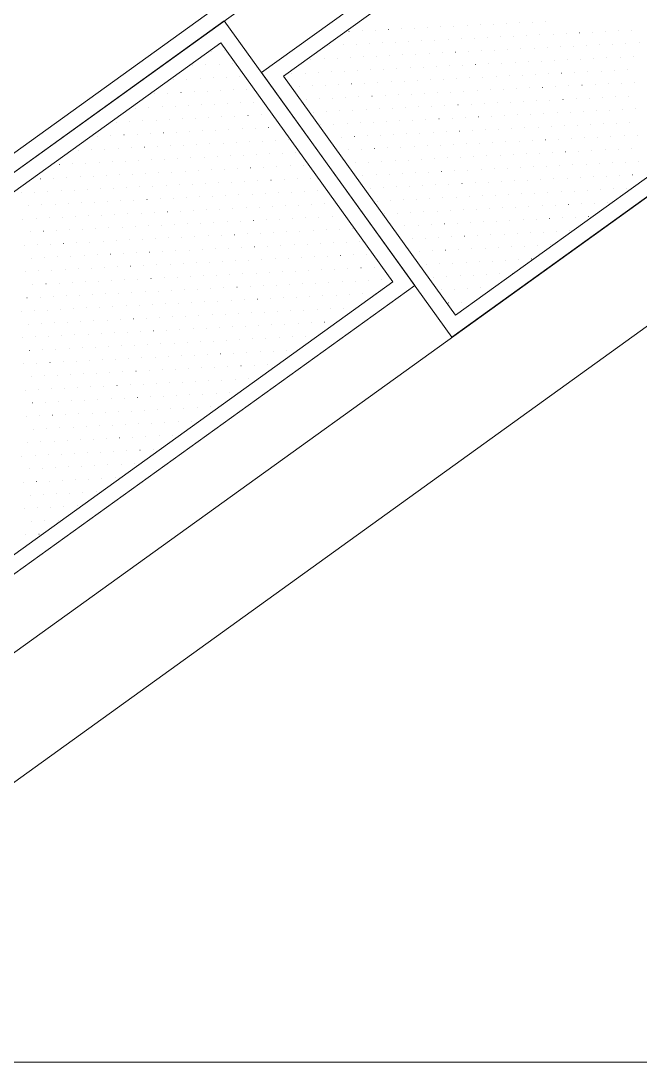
# Model space of a CAD drawing. Header units: centimetres. Extents: x -16179 to 12840, y -10704 to 3856.
# Drawn here: x 4769.4 to 4887.2, y -10021 to -9823 of the extents above; entities that cross this region are included whole.
import ezdxf

# ---------------------------------------------------------------- set-up
doc = ezdxf.new("R2010")
doc.units = ezdxf.units.CM
doc.header["$MEASUREMENT"] = 0
doc.layers.add('AA - pareti sezionate_Num_Penna__7_Num_Penna__7_Num_Penna__7_Num_Penna__7_Num_Penna__7_Num_Penna__7_Num_Penna__7_Num_Penna__7_Num_Penna__7_Num_Penna__7', color=7, linetype='Continuous', lineweight=18)
doc.layers.add('AA- arredo_Num_Penna__8_Num_Penna__8_Num_Penna__8_Num_Penna__8_Num_Penna__8_Num_Penna__8_Num_Penna__8_Num_Penna__8_Num_Penna__8_Num_Penna__8', color=8, linetype='Continuous', lineweight=18)

msp = doc.modelspace()

# ---------------------------------------------------------------- linework, layer by layer
at = {"layer": 'AA - pareti sezionate_Num_Penna__7_Num_Penna__7_Num_Penna__7_Num_Penna__7_Num_Penna__7_Num_Penna__7_Num_Penna__7_Num_Penna__7_Num_Penna__7_Num_Penna__7', "color": 7, "linetype": 'Continuous', "lineweight": 18}
msp.add_line((4698.25, -10021.02), (5014.02, -10021.02), dxfattribs=at)
at = {"layer": 'AA- arredo_Num_Penna__8_Num_Penna__8_Num_Penna__8_Num_Penna__8_Num_Penna__8_Num_Penna__8_Num_Penna__8_Num_Penna__8_Num_Penna__8_Num_Penna__8', "color": 8, "linetype": 'Continuous', "lineweight": 18}
for p, q in [((5014.02, -9766.08), (4664.02, -10018.08)), ((4882.02, -9766.08), (4664.02, -9922.98)), ((4887.16, -9766.08), (4668.21, -9923.66)), ((4907.88, -9766.08), (4815.17, -9832.81)), ((4913.02, -9766.08), (4819.35, -9833.49)), ((4851.38, -9883.13), (5014.02, -9766.08)), ((4852.07, -9878.95), (5008.88, -9766.08)), ((5014.02, -9790.73), (4698.25, -10018.08)), ((4808.09, -9822.99), (4668.21, -9923.66)), ((4844.31, -9873.31), (4808.09, -9822.99)), ((4831.8, -9824.98), (4831.81, -9824.98)), ((4834.3, -9824.85), (4834.3, -9824.85)), ((4836.8, -9824.72), (4836.8, -9824.72)), ((4839.29, -9824.6), (4839.3, -9824.6)), ((4841.79, -9824.47), (4841.8, -9824.47)), ((4844.29, -9824.34), (4844.29, -9824.34)), ((4846.78, -9824.21), (4846.79, -9824.21)), ((4849.28, -9824.09), (4849.29, -9824.09)), ((4851.78, -9823.96), (4851.78, -9823.96)), ((4854.27, -9823.83), (4854.28, -9823.83)), ((4856.77, -9823.7), (4856.78, -9823.7)), ((4859.27, -9823.58), (4859.27, -9823.58)), ((4861.76, -9823.45), (4861.77, -9823.45)), ((4864.26, -9823.32), (4864.27, -9823.32)), ((4866.76, -9823.2), (4866.76, -9823.2)), ((4869.25, -9823.07), (4869.26, -9823.07)), ((4880.62, -9824.99), (4880.62, -9824.99)), ((4883.11, -9824.87), (4883.12, -9824.87)), ((4885.61, -9824.74), (4885.62, -9824.74)), ((4843.17, -9826.9), (4843.17, -9826.9)), ((4845.66, -9826.77), (4845.67, -9826.77)), ((4848.16, -9826.65), (4848.16, -9826.65)), ((4850.66, -9826.52), (4850.66, -9826.52)), ((4853.15, -9826.39), (4853.16, -9826.39)), ((4855.65, -9826.26), (4855.65, -9826.26)), ((4858.15, -9826.14), (4858.15, -9826.14)), ((4860.64, -9826.01), (4860.65, -9826.01)), ((4863.14, -9825.88), (4863.14, -9825.88)), ((4865.64, -9825.76), (4865.64, -9825.76)), ((4868.13, -9825.63), (4868.14, -9825.63)), ((4870.63, -9825.5), (4870.64, -9825.5)), ((4873.13, -9825.37), (4873.13, -9825.37)), ((4875.62, -9825.25), (4875.63, -9825.25)), ((4878.12, -9825.12), (4878.13, -9825.12)), ((4807.41, -9827.17), (4672.39, -9924.35)), ((4805.71, -9828.81), (4805.72, -9828.81)), ((4840.12, -9872.62), (4807.41, -9827.17)), ((4808.21, -9828.68), (4808.22, -9828.68)), ((4828.19, -9827.66), (4828.19, -9827.66)), ((4830.68, -9827.54), (4830.69, -9827.54)), ((4833.18, -9827.41), (4833.18, -9827.41)), ((4835.68, -9827.28), (4835.68, -9827.28)), ((4838.17, -9827.16), (4838.18, -9827.16)), ((4840.67, -9827.03), (4840.67, -9827.03)), ((4852.03, -9828.95), (4852.04, -9828.95)), ((4854.53, -9828.83), (4854.53, -9828.83)), ((4857.03, -9828.7), (4857.03, -9828.7)), ((4859.52, -9828.57), (4859.53, -9828.57)), ((4862.02, -9828.44), (4862.02, -9828.44)), ((4864.52, -9828.32), (4864.52, -9828.32)), ((4867.01, -9828.19), (4867.02, -9828.19)), ((4869.51, -9828.06), (4869.51, -9828.06)), ((4872.01, -9827.93), (4872.01, -9827.93)), ((4874.5, -9827.81), (4874.51, -9827.81)), ((4877, -9827.68), (4877, -9827.68)), ((4879.5, -9827.55), (4879.5, -9827.55)), ((4881.99, -9827.43), (4882, -9827.43)), ((4884.49, -9827.3), (4884.49, -9827.3)), ((4886.99, -9827.17), (4886.99, -9827.17)), ((4824.57, -9830.35), (4824.57, -9830.35)), ((4827.06, -9830.22), (4827.07, -9830.22)), ((4829.56, -9830.1), (4829.57, -9830.1)), ((4832.06, -9829.97), (4832.06, -9829.97)), ((4834.55, -9829.84), (4834.56, -9829.84)), ((4837.05, -9829.72), (4837.06, -9829.72)), ((4839.55, -9829.59), (4839.55, -9829.59)), ((4842.04, -9829.46), (4842.05, -9829.46)), ((4844.54, -9829.33), (4844.55, -9829.33)), ((4847.04, -9829.21), (4847.04, -9829.21)), ((4849.53, -9829.08), (4849.54, -9829.08)), ((4863.39, -9830.88), (4863.4, -9830.88)), ((4865.89, -9830.75), (4865.9, -9830.75)), ((4868.39, -9830.62), (4868.39, -9830.62)), ((4870.88, -9830.5), (4870.89, -9830.5)), ((4873.38, -9830.37), (4873.39, -9830.37)), ((4875.88, -9830.24), (4875.88, -9830.24)), ((4878.37, -9830.11), (4878.38, -9830.11)), ((4880.87, -9829.99), (4880.88, -9829.99)), ((4883.37, -9829.86), (4883.37, -9829.86)), ((4885.87, -9829.73), (4885.87, -9829.73)), ((4802.1, -9831.5), (4802.1, -9831.5)), ((4804.59, -9831.37), (4804.6, -9831.37)), ((4807.09, -9831.24), (4807.09, -9831.24)), ((4809.59, -9831.12), (4809.59, -9831.12)), ((4815.17, -9832.81), (4851.38, -9883.13)), ((4823.45, -9832.91), (4823.45, -9832.91)), ((4825.94, -9832.79), (4825.95, -9832.79)), ((4828.44, -9832.66), (4828.44, -9832.66)), ((4830.94, -9832.53), (4830.94, -9832.53)), ((4833.43, -9832.4), (4833.44, -9832.4)), ((4835.93, -9832.28), (4835.93, -9832.28)), ((4838.43, -9832.15), (4838.43, -9832.15)), ((4840.92, -9832.02), (4840.93, -9832.02)), ((4843.42, -9831.89), (4843.43, -9831.89)), ((4845.92, -9831.77), (4845.92, -9831.77)), ((4848.41, -9831.64), (4848.42, -9831.64)), ((4850.91, -9831.51), (4850.92, -9831.51)), ((4853.41, -9831.39), (4853.41, -9831.39)), ((4855.9, -9831.26), (4855.91, -9831.26)), ((4858.4, -9831.13), (4858.41, -9831.13)), ((4860.9, -9831), (4860.9, -9831)), ((4874.76, -9832.8), (4874.76, -9832.8)), ((4877.25, -9832.67), (4877.26, -9832.67)), ((4879.75, -9832.55), (4879.76, -9832.55)), ((4882.25, -9832.42), (4882.25, -9832.42)), ((4884.74, -9832.29), (4884.75, -9832.29)), ((4798.48, -9834.18), (4798.48, -9834.18)), ((4800.98, -9834.06), (4800.98, -9834.06)), ((4803.47, -9833.93), (4803.48, -9833.93)), ((4805.97, -9833.8), (4805.97, -9833.8)), ((4808.47, -9833.68), (4808.47, -9833.68)), ((4810.96, -9833.55), (4810.97, -9833.55)), ((4819.35, -9833.49), (4852.07, -9878.95)), ((4820.95, -9833.04), (4820.95, -9833.04)), ((4834.81, -9834.84), (4834.81, -9834.84)), ((4837.31, -9834.71), (4837.31, -9834.71)), ((4839.8, -9834.58), (4839.81, -9834.58)), ((4842.3, -9834.45), (4842.3, -9834.45)), ((4844.8, -9834.33), (4844.8, -9834.33)), ((4847.29, -9834.2), (4847.3, -9834.2)), ((4849.79, -9834.07), (4849.79, -9834.07)), ((4852.29, -9833.95), (4852.29, -9833.95)), ((4854.78, -9833.82), (4854.79, -9833.82)), ((4857.28, -9833.69), (4857.28, -9833.69)), ((4859.78, -9833.56), (4859.78, -9833.56)), ((4862.27, -9833.44), (4862.28, -9833.44)), ((4864.77, -9833.31), (4864.77, -9833.31)), ((4867.27, -9833.18), (4867.27, -9833.18)), ((4869.76, -9833.06), (4869.77, -9833.06)), ((4872.26, -9832.93), (4872.27, -9832.93)), ((4883.62, -9834.85), (4883.63, -9834.85)), ((4886.12, -9834.73), (4886.12, -9834.73)), ((4794.86, -9836.87), (4794.87, -9836.87)), ((4797.36, -9836.74), (4797.36, -9836.74)), ((4799.85, -9836.62), (4799.86, -9836.62)), ((4802.35, -9836.49), (4802.36, -9836.49)), ((4804.85, -9836.36), (4804.85, -9836.36)), ((4807.34, -9836.24), (4807.35, -9836.24)), ((4809.84, -9836.11), (4809.85, -9836.11)), ((4812.34, -9835.98), (4812.34, -9835.98)), ((4822.32, -9835.47), (4822.33, -9835.47)), ((4824.82, -9835.35), (4824.83, -9835.35)), ((4827.32, -9835.22), (4827.32, -9835.22)), ((4829.82, -9835.09), (4829.82, -9835.09)), ((4832.31, -9834.96), (4832.32, -9834.96)), ((4846.17, -9836.76), (4846.18, -9836.76)), ((4848.67, -9836.63), (4848.67, -9836.63)), ((4851.16, -9836.51), (4851.17, -9836.51)), ((4853.66, -9836.38), (4853.67, -9836.38)), ((4856.16, -9836.25), (4856.16, -9836.25)), ((4858.66, -9836.12), (4858.66, -9836.12)), ((4861.15, -9836), (4861.16, -9836)), ((4863.65, -9835.87), (4863.65, -9835.87)), ((4866.15, -9835.74), (4866.15, -9835.74)), ((4868.64, -9835.62), (4868.65, -9835.62)), ((4871.14, -9835.49), (4871.14, -9835.49)), ((4873.64, -9835.36), (4873.64, -9835.36)), ((4876.13, -9835.23), (4876.14, -9835.23)), ((4878.63, -9835.11), (4878.63, -9835.11)), ((4881.13, -9834.98), (4881.13, -9834.98)), ((4806.22, -9838.8), (4806.23, -9838.8)), ((4808.72, -9838.67), (4808.72, -9838.67)), ((4811.22, -9838.54), (4811.22, -9838.54)), ((4813.71, -9838.41), (4813.72, -9838.41)), ((4823.7, -9837.91), (4823.71, -9837.91)), ((4826.2, -9837.78), (4826.2, -9837.78)), ((4828.69, -9837.65), (4828.7, -9837.65)), ((4831.19, -9837.52), (4831.2, -9837.52)), ((4833.69, -9837.4), (4833.69, -9837.4)), ((4836.18, -9837.27), (4836.19, -9837.27)), ((4838.68, -9837.14), (4838.69, -9837.14)), ((4841.18, -9837.02), (4841.18, -9837.02)), ((4843.67, -9836.89), (4843.68, -9836.89)), ((4855.04, -9838.81), (4855.04, -9838.81)), ((4857.53, -9838.69), (4857.54, -9838.69)), ((4860.03, -9838.56), (4860.04, -9838.56)), ((4862.53, -9838.43), (4862.53, -9838.43)), ((4865.02, -9838.3), (4865.03, -9838.3)), ((4867.52, -9838.18), (4867.53, -9838.18)), ((4870.02, -9838.05), (4870.02, -9838.05)), ((4872.51, -9837.92), (4872.52, -9837.92)), ((4875.01, -9837.79), (4875.02, -9837.79)), ((4877.51, -9837.67), (4877.51, -9837.67)), ((4880, -9837.54), (4880.01, -9837.54)), ((4882.5, -9837.41), (4882.51, -9837.41)), ((4885, -9837.29), (4885, -9837.29)), ((4791.24, -9839.56), (4791.25, -9839.56)), ((4793.74, -9839.43), (4793.74, -9839.43)), ((4796.24, -9839.31), (4796.24, -9839.31)), ((4798.73, -9839.18), (4798.74, -9839.18)), ((4801.23, -9839.05), (4801.23, -9839.05)), ((4803.73, -9838.92), (4803.73, -9838.92)), ((4825.08, -9840.34), (4825.08, -9840.34)), ((4827.57, -9840.21), (4827.58, -9840.21)), ((4830.07, -9840.08), (4830.07, -9840.08)), ((4832.57, -9839.96), (4832.57, -9839.96)), ((4835.06, -9839.83), (4835.07, -9839.83)), ((4837.56, -9839.7), (4837.56, -9839.7)), ((4840.06, -9839.58), (4840.06, -9839.58)), ((4842.55, -9839.45), (4842.56, -9839.45)), ((4845.05, -9839.32), (4845.06, -9839.32)), ((4847.55, -9839.19), (4847.55, -9839.19)), ((4850.04, -9839.07), (4850.05, -9839.07)), ((4852.54, -9838.94), (4852.55, -9838.94)), ((4866.4, -9840.74), (4866.4, -9840.74)), ((4868.9, -9840.61), (4868.9, -9840.61)), ((4871.39, -9840.48), (4871.4, -9840.48)), ((4873.89, -9840.35), (4873.9, -9840.35)), ((4876.39, -9840.23), (4876.39, -9840.23)), ((4878.88, -9840.1), (4878.89, -9840.1)), ((4881.38, -9839.97), (4881.39, -9839.97)), ((4883.88, -9839.85), (4883.88, -9839.85)), ((4886.37, -9839.72), (4886.38, -9839.72)), ((4787.62, -9842.25), (4787.63, -9842.25)), ((4790.12, -9842.12), (4790.13, -9842.12)), ((4792.62, -9841.99), (4792.62, -9841.99)), ((4795.11, -9841.87), (4795.12, -9841.87)), ((4797.61, -9841.74), (4797.62, -9841.74)), ((4800.11, -9841.61), (4800.11, -9841.61)), ((4802.61, -9841.48), (4802.61, -9841.48)), ((4805.1, -9841.36), (4805.11, -9841.36)), ((4807.6, -9841.23), (4807.6, -9841.23)), ((4810.1, -9841.1), (4810.1, -9841.1)), ((4812.59, -9840.98), (4812.6, -9840.98)), ((4815.09, -9840.85), (4815.09, -9840.85)), ((4826.45, -9842.77), (4826.46, -9842.77)), ((4828.95, -9842.64), (4828.95, -9842.64)), ((4831.45, -9842.52), (4831.45, -9842.52)), ((4833.94, -9842.39), (4833.95, -9842.39)), ((4836.44, -9842.26), (4836.44, -9842.26)), ((4838.94, -9842.14), (4838.94, -9842.14)), ((4841.43, -9842.01), (4841.44, -9842.01)), ((4843.93, -9841.88), (4843.93, -9841.88)), ((4846.43, -9841.75), (4846.43, -9841.75)), ((4848.92, -9841.63), (4848.93, -9841.63)), ((4851.42, -9841.5), (4851.42, -9841.5)), ((4853.92, -9841.37), (4853.92, -9841.37)), ((4856.41, -9841.25), (4856.42, -9841.25)), ((4858.91, -9841.12), (4858.91, -9841.12)), ((4861.41, -9840.99), (4861.41, -9840.99)), ((4863.9, -9840.86), (4863.91, -9840.86)), ((4875.27, -9842.79), (4875.27, -9842.79)), ((4877.76, -9842.66), (4877.77, -9842.66)), ((4880.26, -9842.53), (4880.26, -9842.53)), ((4882.76, -9842.41), (4882.76, -9842.41)), ((4885.25, -9842.28), (4885.26, -9842.28)), ((4789, -9844.68), (4789.01, -9844.68)), ((4791.5, -9844.55), (4791.5, -9844.55)), ((4793.99, -9844.43), (4794, -9844.43)), ((4796.49, -9844.3), (4796.5, -9844.3)), ((4798.99, -9844.17), (4798.99, -9844.17)), ((4801.48, -9844.04), (4801.49, -9844.04)), ((4803.98, -9843.92), (4803.99, -9843.92)), ((4806.48, -9843.79), (4806.48, -9843.79)), ((4808.97, -9843.66), (4808.98, -9843.66)), ((4811.47, -9843.54), (4811.48, -9843.54)), ((4813.97, -9843.41), (4813.97, -9843.41)), ((4816.46, -9843.28), (4816.47, -9843.28)), ((4837.81, -9844.7), (4837.82, -9844.7)), ((4840.31, -9844.57), (4840.32, -9844.57)), ((4842.81, -9844.44), (4842.81, -9844.44)), ((4845.3, -9844.31), (4845.31, -9844.31)), ((4847.8, -9844.19), (4847.81, -9844.19)), ((4850.3, -9844.06), (4850.3, -9844.06)), ((4852.79, -9843.93), (4852.8, -9843.93)), ((4855.29, -9843.81), (4855.3, -9843.81)), ((4857.79, -9843.68), (4857.79, -9843.68)), ((4860.29, -9843.55), (4860.29, -9843.55)), ((4862.78, -9843.42), (4862.79, -9843.42)), ((4865.28, -9843.3), (4865.28, -9843.3)), ((4867.78, -9843.17), (4867.78, -9843.17)), ((4870.27, -9843.04), (4870.28, -9843.04)), ((4872.77, -9842.92), (4872.77, -9842.92)), ((4886.63, -9844.71), (4886.63, -9844.71)), ((4784.01, -9844.93), (4784.01, -9844.93)), ((4786.5, -9844.81), (4786.51, -9844.81)), ((4797.87, -9846.73), (4797.87, -9846.73)), ((4800.36, -9846.6), (4800.37, -9846.6)), ((4802.86, -9846.48), (4802.86, -9846.48)), ((4805.36, -9846.35), (4805.36, -9846.35)), ((4807.85, -9846.22), (4807.86, -9846.22)), ((4810.35, -9846.1), (4810.35, -9846.1)), ((4812.85, -9845.97), (4812.85, -9845.97)), ((4815.34, -9845.84), (4815.35, -9845.84)), ((4817.84, -9845.71), (4817.85, -9845.71)), ((4820.34, -9845.59), (4820.34, -9845.59)), ((4827.83, -9845.21), (4827.83, -9845.21)), ((4830.32, -9845.08), (4830.33, -9845.08)), ((4832.82, -9844.95), (4832.83, -9844.95)), ((4835.32, -9844.82), (4835.32, -9844.82)), ((4846.68, -9846.75), (4846.69, -9846.75)), ((4849.18, -9846.62), (4849.18, -9846.62)), ((4851.67, -9846.49), (4851.68, -9846.49)), ((4854.17, -9846.37), (4854.18, -9846.37)), ((4856.67, -9846.24), (4856.67, -9846.24)), ((4859.16, -9846.11), (4859.17, -9846.11)), ((4861.66, -9845.98), (4861.67, -9845.98)), ((4864.16, -9845.86), (4864.16, -9845.86)), ((4866.65, -9845.73), (4866.66, -9845.73)), ((4869.15, -9845.6), (4869.16, -9845.6)), ((4871.65, -9845.48), (4871.65, -9845.48)), ((4874.14, -9845.35), (4874.15, -9845.35)), ((4876.64, -9845.22), (4876.65, -9845.22)), ((4879.14, -9845.09), (4879.14, -9845.09)), ((4881.63, -9844.97), (4881.64, -9844.97)), ((4884.13, -9844.84), (4884.14, -9844.84)), ((4780.39, -9847.62), (4780.39, -9847.62)), ((4782.89, -9847.5), (4782.89, -9847.5)), ((4785.38, -9847.37), (4785.39, -9847.37)), ((4787.88, -9847.24), (4787.88, -9847.24)), ((4790.38, -9847.11), (4790.38, -9847.11)), ((4792.87, -9846.99), (4792.88, -9846.99)), ((4795.37, -9846.86), (4795.37, -9846.86)), ((4809.23, -9848.66), (4809.23, -9848.66)), ((4811.73, -9848.53), (4811.73, -9848.53)), ((4814.22, -9848.4), (4814.23, -9848.4)), ((4816.72, -9848.27), (4816.72, -9848.27)), ((4819.22, -9848.15), (4819.22, -9848.15)), ((4821.71, -9848.02), (4821.72, -9848.02)), ((4831.7, -9847.51), (4831.7, -9847.51)), ((4834.2, -9847.38), (4834.2, -9847.38)), ((4836.69, -9847.26), (4836.7, -9847.26)), ((4839.19, -9847.13), (4839.19, -9847.13)), ((4841.69, -9847), (4841.69, -9847)), ((4844.18, -9846.88), (4844.19, -9846.88)), ((4858.04, -9848.67), (4858.05, -9848.67)), ((4860.54, -9848.54), (4860.54, -9848.54)), ((4863.04, -9848.42), (4863.04, -9848.42)), ((4865.53, -9848.29), (4865.54, -9848.29)), ((4868.03, -9848.16), (4868.03, -9848.16)), ((4870.53, -9848.04), (4870.53, -9848.04)), ((4873.02, -9847.91), (4873.03, -9847.91)), ((4875.52, -9847.78), (4875.53, -9847.78)), ((4878.02, -9847.65), (4878.02, -9847.65)), ((4880.51, -9847.53), (4880.52, -9847.53)), ((4883.01, -9847.4), (4883.02, -9847.4)), ((4885.51, -9847.27), (4885.51, -9847.27)), ((4776.77, -9850.31), (4776.78, -9850.31)), ((4779.27, -9850.18), (4779.27, -9850.18)), ((4781.76, -9850.06), (4781.77, -9850.06)), ((4784.26, -9849.93), (4784.27, -9849.93)), ((4786.76, -9849.8), (4786.76, -9849.8)), ((4789.25, -9849.67), (4789.26, -9849.67)), ((4791.75, -9849.55), (4791.76, -9849.55)), ((4794.25, -9849.42), (4794.25, -9849.42)), ((4796.75, -9849.29), (4796.75, -9849.29)), ((4799.24, -9849.17), (4799.25, -9849.17)), ((4801.74, -9849.04), (4801.74, -9849.04)), ((4804.24, -9848.91), (4804.24, -9848.91)), ((4806.73, -9848.78), (4806.74, -9848.78)), ((4818.09, -9850.71), (4818.1, -9850.71)), ((4820.59, -9850.58), (4820.6, -9850.58)), ((4823.09, -9850.45), (4823.09, -9850.45)), ((4833.08, -9849.94), (4833.08, -9849.94)), ((4835.57, -9849.82), (4835.58, -9849.82)), ((4838.07, -9849.69), (4838.07, -9849.69)), ((4840.57, -9849.56), (4840.57, -9849.56)), ((4843.06, -9849.44), (4843.07, -9849.44)), ((4845.56, -9849.31), (4845.56, -9849.31)), ((4848.06, -9849.18), (4848.06, -9849.18)), ((4850.55, -9849.05), (4850.56, -9849.05)), ((4853.05, -9848.93), (4853.05, -9848.93)), ((4855.55, -9848.8), (4855.55, -9848.8)), ((4866.91, -9850.72), (4866.91, -9850.72)), ((4869.41, -9850.6), (4869.41, -9850.6)), ((4871.9, -9850.47), (4871.91, -9850.47)), ((4874.4, -9850.34), (4874.4, -9850.34)), ((4876.9, -9850.21), (4876.9, -9850.21)), ((4879.39, -9850.09), (4879.4, -9850.09)), ((4881.89, -9849.96), (4881.89, -9849.96)), ((4884.39, -9849.83), (4884.39, -9849.83)), ((4886.88, -9849.71), (4886.89, -9849.71)), ((4780.64, -9852.62), (4780.65, -9852.62)), ((4783.14, -9852.49), (4783.15, -9852.49)), ((4785.64, -9852.36), (4785.64, -9852.36)), ((4788.13, -9852.23), (4788.14, -9852.23)), ((4790.63, -9852.11), (4790.64, -9852.11)), ((4793.13, -9851.98), (4793.13, -9851.98)), ((4795.62, -9851.85), (4795.63, -9851.85)), ((4798.12, -9851.73), (4798.13, -9851.73)), ((4800.62, -9851.6), (4800.62, -9851.6)), ((4803.11, -9851.47), (4803.12, -9851.47)), ((4805.61, -9851.34), (4805.62, -9851.34)), ((4808.11, -9851.22), (4808.11, -9851.22)), ((4810.6, -9851.09), (4810.61, -9851.09)), ((4813.1, -9850.96), (4813.11, -9850.96)), ((4815.6, -9850.83), (4815.6, -9850.83)), ((4834.45, -9852.38), (4834.46, -9852.38)), ((4836.95, -9852.25), (4836.95, -9852.25)), ((4839.44, -9852.12), (4839.45, -9852.12)), ((4841.94, -9852), (4841.95, -9852)), ((4844.44, -9851.87), (4844.44, -9851.87)), ((4846.93, -9851.74), (4846.94, -9851.74)), ((4849.43, -9851.61), (4849.44, -9851.61)), ((4851.93, -9851.49), (4851.93, -9851.49)), ((4854.42, -9851.36), (4854.43, -9851.36)), ((4856.92, -9851.23), (4856.93, -9851.23)), ((4859.42, -9851.11), (4859.42, -9851.11)), ((4861.92, -9850.98), (4861.92, -9850.98)), ((4864.41, -9850.85), (4864.42, -9850.85)), ((4878.27, -9852.65), (4878.28, -9852.65)), ((4880.77, -9852.52), (4880.77, -9852.52)), ((4883.26, -9852.39), (4883.27, -9852.39)), ((4885.76, -9852.27), (4885.77, -9852.27)), ((4773.15, -9853), (4773.16, -9853)), ((4775.65, -9852.87), (4775.65, -9852.87)), ((4778.15, -9852.74), (4778.15, -9852.74)), ((4789.51, -9854.67), (4789.51, -9854.67)), ((4792.01, -9854.54), (4792.01, -9854.54)), ((4794.5, -9854.41), (4794.51, -9854.41)), ((4797, -9854.29), (4797, -9854.29)), ((4799.5, -9854.16), (4799.5, -9854.16)), ((4801.99, -9854.03), (4802, -9854.03)), ((4804.49, -9853.9), (4804.49, -9853.9)), ((4806.99, -9853.78), (4806.99, -9853.78)), ((4809.48, -9853.65), (4809.49, -9853.65)), ((4811.98, -9853.52), (4811.99, -9853.52)), ((4814.48, -9853.4), (4814.48, -9853.4)), ((4816.97, -9853.27), (4816.98, -9853.27)), ((4819.47, -9853.14), (4819.48, -9853.14)), ((4821.97, -9853.01), (4821.97, -9853.01)), ((4824.46, -9852.89), (4824.47, -9852.89)), ((4838.32, -9854.68), (4838.33, -9854.68)), ((4840.82, -9854.56), (4840.82, -9854.56)), ((4843.32, -9854.43), (4843.32, -9854.43)), ((4845.81, -9854.3), (4845.82, -9854.3)), ((4848.31, -9854.17), (4848.32, -9854.17)), ((4850.81, -9854.05), (4850.81, -9854.05)), ((4853.3, -9853.92), (4853.31, -9853.92)), ((4855.8, -9853.79), (4855.81, -9853.79)), ((4858.3, -9853.67), (4858.3, -9853.67)), ((4860.79, -9853.54), (4860.8, -9853.54)), ((4863.29, -9853.41), (4863.3, -9853.41)), ((4865.79, -9853.28), (4865.79, -9853.28)), ((4868.28, -9853.16), (4868.29, -9853.16)), ((4870.78, -9853.03), (4870.79, -9853.03)), ((4873.28, -9852.9), (4873.28, -9852.9)), ((4875.77, -9852.78), (4875.78, -9852.78)), ((4769.54, -9855.69), (4769.54, -9855.69)), ((4772.03, -9855.56), (4772.04, -9855.56)), ((4774.53, -9855.43), (4774.53, -9855.43)), ((4777.03, -9855.3), (4777.03, -9855.3)), ((4779.52, -9855.18), (4779.53, -9855.18)), ((4782.02, -9855.05), (4782.02, -9855.05)), ((4784.52, -9854.92), (4784.52, -9854.92)), ((4787.01, -9854.79), (4787.02, -9854.79)), ((4800.87, -9856.59), (4800.88, -9856.59)), ((4803.37, -9856.46), (4803.37, -9856.46)), ((4805.87, -9856.34), (4805.87, -9856.34)), ((4808.36, -9856.21), (4808.37, -9856.21)), ((4810.86, -9856.08), (4810.86, -9856.08)), ((4813.36, -9855.96), (4813.36, -9855.96)), ((4815.85, -9855.83), (4815.86, -9855.83)), ((4818.35, -9855.7), (4818.35, -9855.7)), ((4820.85, -9855.57), (4820.85, -9855.57)), ((4823.34, -9855.45), (4823.35, -9855.45)), ((4825.84, -9855.32), (4825.84, -9855.32)), ((4835.83, -9854.81), (4835.83, -9854.81)), ((4849.69, -9856.61), (4849.69, -9856.61)), ((4852.18, -9856.48), (4852.19, -9856.48)), ((4854.68, -9856.35), (4854.68, -9856.35)), ((4857.18, -9856.23), (4857.18, -9856.23)), ((4859.67, -9856.1), (4859.68, -9856.1)), ((4862.17, -9855.97), (4862.17, -9855.97)), ((4864.67, -9855.84), (4864.67, -9855.84)), ((4867.16, -9855.72), (4867.17, -9855.72)), ((4869.66, -9855.59), (4869.66, -9855.59)), ((4872.16, -9855.46), (4872.16, -9855.46)), ((4874.65, -9855.34), (4874.66, -9855.34)), ((4877.15, -9855.21), (4877.16, -9855.21)), ((4879.65, -9855.08), (4879.65, -9855.08)), ((4882.14, -9854.95), (4882.15, -9854.95)), ((4884.64, -9854.83), (4884.65, -9854.83)), ((4770.91, -9858.12), (4770.92, -9858.12)), ((4773.41, -9857.99), (4773.41, -9857.99)), ((4775.9, -9857.86), (4775.91, -9857.86)), ((4778.4, -9857.74), (4778.41, -9857.74)), ((4780.9, -9857.61), (4780.9, -9857.61)), ((4783.39, -9857.48), (4783.4, -9857.48)), ((4785.89, -9857.35), (4785.9, -9857.35)), ((4788.39, -9857.23), (4788.39, -9857.23)), ((4790.88, -9857.1), (4790.89, -9857.1)), ((4793.38, -9856.97), (4793.39, -9856.97)), ((4795.88, -9856.85), (4795.88, -9856.85)), ((4798.38, -9856.72), (4798.38, -9856.72)), ((4809.74, -9858.64), (4809.74, -9858.64)), ((4812.23, -9858.52), (4812.24, -9858.52)), ((4814.73, -9858.39), (4814.74, -9858.39)), ((4817.23, -9858.26), (4817.23, -9858.26)), ((4819.72, -9858.13), (4819.73, -9858.13)), ((4822.22, -9858.01), (4822.23, -9858.01)), ((4824.72, -9857.88), (4824.72, -9857.88)), ((4827.22, -9857.75), (4827.22, -9857.75)), ((4837.2, -9857.24), (4837.21, -9857.24)), ((4839.7, -9857.12), (4839.7, -9857.12)), ((4842.2, -9856.99), (4842.2, -9856.99)), ((4844.69, -9856.86), (4844.7, -9856.86)), ((4847.19, -9856.73), (4847.19, -9856.73)), ((4858.55, -9858.66), (4858.56, -9858.66)), ((4861.05, -9858.53), (4861.05, -9858.53)), ((4863.55, -9858.4), (4863.55, -9858.4)), ((4866.04, -9858.28), (4866.05, -9858.28)), ((4868.54, -9858.15), (4868.54, -9858.15)), ((4871.04, -9858.02), (4871.04, -9858.02)), ((4873.53, -9857.9), (4873.54, -9857.9)), ((4876.03, -9857.77), (4876.03, -9857.77)), ((4878.53, -9857.64), (4878.53, -9857.64)), ((4881.02, -9857.51), (4881.03, -9857.51)), ((4772.29, -9860.55), (4772.29, -9860.55)), ((4774.78, -9860.42), (4774.79, -9860.42)), ((4777.28, -9860.3), (4777.28, -9860.3)), ((4779.78, -9860.17), (4779.78, -9860.17)), ((4782.27, -9860.04), (4782.28, -9860.04)), ((4784.77, -9859.92), (4784.78, -9859.92)), ((4787.27, -9859.79), (4787.27, -9859.79)), ((4789.76, -9859.66), (4789.77, -9859.66)), ((4792.26, -9859.53), (4792.27, -9859.53)), ((4794.76, -9859.41), (4794.76, -9859.41)), ((4797.25, -9859.28), (4797.26, -9859.28)), ((4799.75, -9859.15), (4799.76, -9859.15)), ((4802.25, -9859.02), (4802.25, -9859.02)), ((4804.74, -9858.9), (4804.75, -9858.9)), ((4807.24, -9858.77), (4807.25, -9858.77)), ((4821.1, -9860.57), (4821.11, -9860.57)), ((4823.6, -9860.44), (4823.6, -9860.44)), ((4826.09, -9860.31), (4826.1, -9860.31)), ((4828.59, -9860.19), (4828.6, -9860.19)), ((4838.58, -9859.68), (4838.58, -9859.68)), ((4841.07, -9859.55), (4841.08, -9859.55)), ((4843.57, -9859.42), (4843.58, -9859.42)), ((4846.07, -9859.3), (4846.07, -9859.3)), ((4848.56, -9859.17), (4848.57, -9859.17)), ((4851.06, -9859.04), (4851.07, -9859.04)), ((4853.56, -9858.91), (4853.56, -9858.91)), ((4856.06, -9858.79), (4856.06, -9858.79)), ((4869.91, -9860.58), (4869.92, -9860.58)), ((4872.41, -9860.46), (4872.42, -9860.46)), ((4874.91, -9860.33), (4874.91, -9860.33)), ((4877.4, -9860.2), (4877.41, -9860.2)), ((4769.79, -9860.68), (4769.79, -9860.68)), ((4781.15, -9862.6), (4781.16, -9862.6)), ((4783.65, -9862.48), (4783.65, -9862.48)), ((4786.15, -9862.35), (4786.15, -9862.35)), ((4788.64, -9862.22), (4788.65, -9862.22)), ((4791.14, -9862.09), (4791.14, -9862.09)), ((4793.64, -9861.97), (4793.64, -9861.97)), ((4796.13, -9861.84), (4796.14, -9861.84)), ((4798.63, -9861.71), (4798.63, -9861.71)), ((4801.13, -9861.59), (4801.13, -9861.59)), ((4803.62, -9861.46), (4803.63, -9861.46)), ((4806.12, -9861.33), (4806.12, -9861.33)), ((4808.62, -9861.2), (4808.62, -9861.2)), ((4811.11, -9861.08), (4811.12, -9861.08)), ((4813.61, -9860.95), (4813.62, -9860.95)), ((4816.11, -9860.82), (4816.11, -9860.82)), ((4818.6, -9860.69), (4818.61, -9860.69)), ((4829.97, -9862.62), (4829.97, -9862.62)), ((4832.46, -9862.49), (4832.47, -9862.49)), ((4839.95, -9862.11), (4839.96, -9862.11)), ((4842.45, -9861.98), (4842.46, -9861.98)), ((4844.95, -9861.86), (4844.95, -9861.86)), ((4847.44, -9861.73), (4847.45, -9861.73)), ((4849.94, -9861.6), (4849.95, -9861.6)), ((4852.44, -9861.47), (4852.44, -9861.47)), ((4854.93, -9861.35), (4854.94, -9861.35)), ((4857.43, -9861.22), (4857.44, -9861.22)), ((4859.93, -9861.09), (4859.93, -9861.09)), ((4862.42, -9860.97), (4862.43, -9860.97)), ((4864.92, -9860.84), (4864.93, -9860.84)), ((4867.42, -9860.71), (4867.42, -9860.71)), ((4771.17, -9863.11), (4771.17, -9863.11)), ((4773.66, -9862.98), (4773.67, -9862.98)), ((4776.16, -9862.86), (4776.16, -9862.86)), ((4778.66, -9862.73), (4778.66, -9862.73)), ((4792.51, -9864.53), (4792.52, -9864.53)), ((4795.01, -9864.4), (4795.02, -9864.4)), ((4797.51, -9864.27), (4797.51, -9864.27)), ((4800.01, -9864.15), (4800.01, -9864.15)), ((4802.5, -9864.02), (4802.51, -9864.02)), ((4805, -9863.89), (4805, -9863.89)), ((4807.5, -9863.76), (4807.5, -9863.76)), ((4809.99, -9863.64), (4810, -9863.64)), ((4812.49, -9863.51), (4812.49, -9863.51)), ((4814.99, -9863.38), (4814.99, -9863.38)), ((4817.48, -9863.26), (4817.49, -9863.26)), ((4819.98, -9863.13), (4819.98, -9863.13)), ((4822.48, -9863), (4822.48, -9863)), ((4824.97, -9862.87), (4824.98, -9862.87)), ((4827.47, -9862.75), (4827.47, -9862.75)), ((4843.83, -9864.42), (4843.83, -9864.42)), ((4846.32, -9864.29), (4846.33, -9864.29)), ((4848.82, -9864.16), (4848.82, -9864.16)), ((4851.32, -9864.03), (4851.32, -9864.03)), ((4853.81, -9863.91), (4853.82, -9863.91)), ((4856.31, -9863.78), (4856.31, -9863.78)), ((4858.81, -9863.65), (4858.81, -9863.65)), ((4861.3, -9863.53), (4861.31, -9863.53)), ((4863.8, -9863.4), (4863.8, -9863.4)), ((4866.3, -9863.27), (4866.3, -9863.27)), ((4868.79, -9863.14), (4868.8, -9863.14)), ((4871.29, -9863.02), (4871.3, -9863.02)), ((4873.79, -9862.89), (4873.79, -9862.89)), ((4770.04, -9865.67), (4770.05, -9865.67)), ((4772.54, -9865.54), (4772.55, -9865.54)), ((4775.04, -9865.42), (4775.04, -9865.42)), ((4777.53, -9865.29), (4777.54, -9865.29)), ((4780.03, -9865.16), (4780.04, -9865.16)), ((4782.53, -9865.04), (4782.53, -9865.04)), ((4785.02, -9864.91), (4785.03, -9864.91)), ((4787.52, -9864.78), (4787.53, -9864.78)), ((4790.02, -9864.65), (4790.02, -9864.65)), ((4801.38, -9866.58), (4801.39, -9866.58)), ((4803.88, -9866.45), (4803.88, -9866.45)), ((4806.37, -9866.32), (4806.38, -9866.32)), ((4808.87, -9866.2), (4808.88, -9866.2)), ((4811.37, -9866.07), (4811.37, -9866.07)), ((4813.86, -9865.94), (4813.87, -9865.94)), ((4816.36, -9865.82), (4816.37, -9865.82)), ((4818.86, -9865.69), (4818.86, -9865.69)), ((4821.35, -9865.56), (4821.36, -9865.56)), ((4823.85, -9865.43), (4823.86, -9865.43)), ((4826.35, -9865.31), (4826.35, -9865.31)), ((4828.85, -9865.18), (4828.85, -9865.18)), ((4831.34, -9865.05), (4831.35, -9865.05)), ((4833.84, -9864.92), (4833.84, -9864.92)), ((4852.69, -9866.47), (4852.7, -9866.47)), ((4855.19, -9866.34), (4855.19, -9866.34)), ((4857.69, -9866.21), (4857.69, -9866.21)), ((4860.18, -9866.09), (4860.19, -9866.09)), ((4862.68, -9865.96), (4862.68, -9865.96)), ((4865.18, -9865.83), (4865.18, -9865.83)), ((4867.67, -9865.7), (4867.68, -9865.7)), ((4870.17, -9865.58), (4870.17, -9865.58)), ((4771.42, -9868.11), (4771.42, -9868.11)), ((4773.92, -9867.98), (4773.92, -9867.98)), ((4776.41, -9867.85), (4776.42, -9867.85)), ((4778.91, -9867.72), (4778.91, -9867.72)), ((4781.41, -9867.6), (4781.41, -9867.6)), ((4783.9, -9867.47), (4783.91, -9867.47)), ((4786.4, -9867.34), (4786.41, -9867.34)), ((4788.9, -9867.21), (4788.9, -9867.21)), ((4791.39, -9867.09), (4791.4, -9867.09)), ((4793.89, -9866.96), (4793.9, -9866.96)), ((4796.39, -9866.83), (4796.39, -9866.83)), ((4798.88, -9866.71), (4798.89, -9866.71)), ((4812.74, -9868.5), (4812.75, -9868.5)), ((4815.24, -9868.38), (4815.25, -9868.38)), ((4817.74, -9868.25), (4817.74, -9868.25)), ((4820.23, -9868.12), (4820.24, -9868.12)), ((4822.73, -9867.99), (4822.74, -9867.99)), ((4825.23, -9867.87), (4825.23, -9867.87)), ((4827.72, -9867.74), (4827.73, -9867.74)), ((4830.22, -9867.61), (4830.23, -9867.61)), ((4832.72, -9867.49), (4832.72, -9867.49)), ((4835.21, -9867.36), (4835.22, -9867.36)), ((4845.2, -9866.85), (4845.21, -9866.85)), ((4847.7, -9866.72), (4847.7, -9866.72)), ((4850.19, -9866.59), (4850.2, -9866.59)), ((4861.56, -9868.52), (4861.56, -9868.52)), ((4864.05, -9868.39), (4864.06, -9868.39)), ((4866.55, -9868.26), (4866.56, -9868.26)), ((4772.8, -9870.54), (4772.8, -9870.54)), ((4775.29, -9870.41), (4775.3, -9870.41)), ((4777.79, -9870.28), (4777.79, -9870.28)), ((4780.29, -9870.16), (4780.29, -9870.16)), ((4782.78, -9870.03), (4782.79, -9870.03)), ((4785.28, -9869.9), (4785.28, -9869.9)), ((4787.78, -9869.78), (4787.78, -9869.78)), ((4790.27, -9869.65), (4790.28, -9869.65)), ((4792.77, -9869.52), (4792.77, -9869.52)), ((4795.27, -9869.39), (4795.27, -9869.39)), ((4797.76, -9869.27), (4797.77, -9869.27)), ((4800.26, -9869.14), (4800.26, -9869.14)), ((4802.76, -9869.01), (4802.76, -9869.01)), ((4805.25, -9868.88), (4805.26, -9868.88)), ((4807.75, -9868.76), (4807.75, -9868.76)), ((4810.25, -9868.63), (4810.25, -9868.63)), ((4824.11, -9870.43), (4824.11, -9870.43)), ((4826.6, -9870.3), (4826.61, -9870.3)), ((4829.1, -9870.17), (4829.1, -9870.17)), ((4831.6, -9870.05), (4831.6, -9870.05)), ((4834.09, -9869.92), (4834.1, -9869.92)), ((4836.59, -9869.79), (4836.59, -9869.79)), ((4846.58, -9869.28), (4846.58, -9869.28)), ((4849.07, -9869.16), (4849.08, -9869.16)), ((4851.57, -9869.03), (4851.58, -9869.03)), ((4854.07, -9868.9), (4854.07, -9868.9)), ((4856.56, -9868.77), (4856.57, -9868.77)), ((4859.06, -9868.65), (4859.07, -9868.65)), ((4770.3, -9870.67), (4770.3, -9870.67)), ((4784.16, -9872.46), (4784.16, -9872.46)), ((4786.65, -9872.34), (4786.66, -9872.34)), ((4789.15, -9872.21), (4789.16, -9872.21)), ((4791.65, -9872.08), (4791.65, -9872.08)), ((4794.14, -9871.95), (4794.15, -9871.95)), ((4796.64, -9871.83), (4796.65, -9871.83)), ((4799.14, -9871.7), (4799.14, -9871.7)), ((4801.64, -9871.57), (4801.64, -9871.57)), ((4804.13, -9871.45), (4804.14, -9871.45)), ((4806.63, -9871.32), (4806.63, -9871.32)), ((4809.13, -9871.19), (4809.13, -9871.19)), ((4811.62, -9871.06), (4811.63, -9871.06)), ((4814.12, -9870.94), (4814.12, -9870.94)), ((4816.62, -9870.81), (4816.62, -9870.81)), ((4819.11, -9870.68), (4819.12, -9870.68)), ((4821.61, -9870.55), (4821.61, -9870.55)), ((4832.97, -9872.48), (4832.98, -9872.48)), ((4835.47, -9872.35), (4835.47, -9872.35)), ((4837.97, -9872.22), (4837.97, -9872.22)), ((4847.95, -9871.72), (4847.96, -9871.72)), ((4850.45, -9871.59), (4850.45, -9871.59)), ((4852.95, -9871.46), (4852.95, -9871.46)), ((4855.44, -9871.33), (4855.45, -9871.33)), ((4857.94, -9871.21), (4857.94, -9871.21)), ((4860.44, -9871.08), (4860.44, -9871.08)), ((4862.93, -9870.95), (4862.94, -9870.95)), ((4704.42, -9973.99), (4844.31, -9873.31)), ((4705.11, -9969.8), (4840.12, -9872.62)), ((4771.67, -9873.1), (4771.68, -9873.1)), ((4774.17, -9872.97), (4774.18, -9872.97)), ((4776.67, -9872.84), (4776.67, -9872.84)), ((4779.16, -9872.72), (4779.17, -9872.72)), ((4781.66, -9872.59), (4781.67, -9872.59)), ((4795.52, -9874.39), (4795.53, -9874.39)), ((4798.02, -9874.26), (4798.02, -9874.26)), ((4800.51, -9874.13), (4800.52, -9874.13)), ((4803.01, -9874.01), (4803.02, -9874.01)), ((4805.51, -9873.88), (4805.51, -9873.88)), ((4808, -9873.75), (4808.01, -9873.75)), ((4810.5, -9873.62), (4810.51, -9873.62)), ((4813, -9873.5), (4813, -9873.5)), ((4815.49, -9873.37), (4815.5, -9873.37)), ((4817.99, -9873.24), (4818, -9873.24)), ((4820.49, -9873.11), (4820.49, -9873.11)), ((4822.98, -9872.99), (4822.99, -9872.99)), ((4825.48, -9872.86), (4825.49, -9872.86)), ((4827.98, -9872.73), (4827.98, -9872.73)), ((4830.48, -9872.61), (4830.48, -9872.61)), ((4849.33, -9874.15), (4849.33, -9874.15)), ((4851.82, -9874.02), (4851.83, -9874.02)), ((4854.32, -9873.89), (4854.33, -9873.89)), ((4856.82, -9873.77), (4856.82, -9873.77)), ((4859.32, -9873.64), (4859.32, -9873.64)), ((4770.55, -9875.66), (4770.56, -9875.66)), ((4773.05, -9875.53), (4773.05, -9875.53)), ((4775.55, -9875.4), (4775.55, -9875.4)), ((4778.04, -9875.28), (4778.05, -9875.28)), ((4780.54, -9875.15), (4780.54, -9875.15)), ((4783.04, -9875.02), (4783.04, -9875.02)), ((4785.53, -9874.9), (4785.54, -9874.9)), ((4788.03, -9874.77), (4788.04, -9874.77)), ((4790.53, -9874.64), (4790.53, -9874.64)), ((4793.02, -9874.51), (4793.03, -9874.51)), ((4804.39, -9876.44), (4804.39, -9876.44)), ((4806.88, -9876.31), (4806.89, -9876.31)), ((4809.38, -9876.18), (4809.38, -9876.18)), ((4811.88, -9876.06), (4811.88, -9876.06)), ((4814.37, -9875.93), (4814.38, -9875.93)), ((4816.87, -9875.8), (4816.88, -9875.8)), ((4819.37, -9875.68), (4819.37, -9875.68)), ((4821.86, -9875.55), (4821.87, -9875.55)), ((4824.36, -9875.42), (4824.37, -9875.42)), ((4826.86, -9875.29), (4826.86, -9875.29)), ((4829.35, -9875.17), (4829.36, -9875.17)), ((4831.85, -9875.04), (4831.86, -9875.04)), ((4834.35, -9874.91), (4834.35, -9874.91)), ((4836.84, -9874.78), (4836.85, -9874.78)), ((4853.2, -9876.45), (4853.21, -9876.45)), ((4855.7, -9876.33), (4855.7, -9876.33)), ((4769.43, -9878.22), (4769.44, -9878.22)), ((4771.93, -9878.09), (4771.93, -9878.09)), ((4774.43, -9877.97), (4774.43, -9877.97)), ((4776.92, -9877.84), (4776.93, -9877.84)), ((4779.42, -9877.71), (4779.42, -9877.71)), ((4781.92, -9877.58), (4781.92, -9877.58)), ((4784.41, -9877.46), (4784.42, -9877.46)), ((4786.91, -9877.33), (4786.91, -9877.33)), ((4789.41, -9877.2), (4789.41, -9877.2)), ((4791.9, -9877.07), (4791.91, -9877.07)), ((4794.4, -9876.95), (4794.4, -9876.95)), ((4796.9, -9876.82), (4796.9, -9876.82)), ((4799.39, -9876.69), (4799.4, -9876.69)), ((4801.89, -9876.57), (4801.89, -9876.57)), ((4815.75, -9878.36), (4815.75, -9878.36)), ((4818.25, -9878.24), (4818.25, -9878.24)), ((4820.74, -9878.11), (4820.75, -9878.11)), ((4823.24, -9877.98), (4823.24, -9877.98)), ((4825.74, -9877.85), (4825.74, -9877.85)), ((4828.23, -9877.73), (4828.24, -9877.73)), ((4830.73, -9877.6), (4830.73, -9877.6)), ((4833.23, -9877.47), (4833.23, -9877.47)), ((4850.7, -9876.58), (4850.71, -9876.58)), ((4775.8, -9880.4), (4775.81, -9880.4)), ((4778.3, -9880.27), (4778.3, -9880.27)), ((4780.79, -9880.14), (4780.8, -9880.14)), ((4783.29, -9880.02), (4783.3, -9880.02)), ((4785.79, -9879.89), (4785.79, -9879.89)), ((4788.28, -9879.76), (4788.29, -9879.76)), ((4790.78, -9879.64), (4790.79, -9879.64)), ((4793.28, -9879.51), (4793.28, -9879.51)), ((4795.77, -9879.38), (4795.78, -9879.38)), ((4798.27, -9879.25), (4798.28, -9879.25)), ((4800.77, -9879.13), (4800.77, -9879.13)), ((4803.27, -9879), (4803.27, -9879)), ((4805.76, -9878.87), (4805.77, -9878.87)), ((4808.26, -9878.74), (4808.26, -9878.74)), ((4810.76, -9878.62), (4810.76, -9878.62)), ((4813.25, -9878.49), (4813.26, -9878.49)), ((4824.61, -9880.41), (4824.62, -9880.41)), ((4827.11, -9880.29), (4827.12, -9880.29)), ((4829.61, -9880.16), (4829.61, -9880.16)), ((4770.81, -9880.65), (4770.81, -9880.65)), ((4773.3, -9880.53), (4773.31, -9880.53)), ((4787.16, -9882.32), (4787.17, -9882.32)), ((4789.66, -9882.2), (4789.67, -9882.2)), ((4792.16, -9882.07), (4792.16, -9882.07)), ((4794.65, -9881.94), (4794.66, -9881.94)), ((4797.15, -9881.81), (4797.16, -9881.81)), ((4799.65, -9881.69), (4799.65, -9881.69)), ((4802.14, -9881.56), (4802.15, -9881.56)), ((4804.64, -9881.43), (4804.65, -9881.43)), ((4807.14, -9881.3), (4807.14, -9881.3)), ((4809.63, -9881.18), (4809.64, -9881.18)), ((4812.13, -9881.05), (4812.14, -9881.05)), ((4814.63, -9880.92), (4814.63, -9880.92)), ((4817.12, -9880.8), (4817.13, -9880.8)), ((4819.62, -9880.67), (4819.63, -9880.67)), ((4822.12, -9880.54), (4822.12, -9880.54)), ((4769.69, -9883.21), (4769.69, -9883.21)), ((4772.18, -9883.09), (4772.19, -9883.09)), ((4774.68, -9882.96), (4774.68, -9882.96)), ((4777.18, -9882.83), (4777.18, -9882.83)), ((4779.67, -9882.7), (4779.68, -9882.7)), ((4782.17, -9882.58), (4782.17, -9882.58)), ((4784.67, -9882.45), (4784.67, -9882.45)), ((4796.03, -9884.37), (4796.03, -9884.37)), ((4798.53, -9884.25), (4798.53, -9884.25)), ((4801.02, -9884.12), (4801.03, -9884.12)), ((4803.52, -9883.99), (4803.52, -9883.99)), ((4806.02, -9883.87), (4806.02, -9883.87)), ((4808.51, -9883.74), (4808.52, -9883.74)), ((4811.01, -9883.61), (4811.01, -9883.61)), ((4813.51, -9883.48), (4813.51, -9883.48)), ((4816, -9883.36), (4816.01, -9883.36)), ((4818.5, -9883.23), (4818.51, -9883.23)), ((4821, -9883.1), (4821, -9883.1)), ((4823.49, -9882.97), (4823.5, -9882.97)), ((4771.06, -9885.65), (4771.07, -9885.65)), ((4773.56, -9885.52), (4773.56, -9885.52)), ((4776.06, -9885.39), (4776.06, -9885.39)), ((4778.55, -9885.26), (4778.56, -9885.26)), ((4781.05, -9885.14), (4781.05, -9885.14)), ((4783.55, -9885.01), (4783.55, -9885.01)), ((4786.04, -9884.88), (4786.05, -9884.88)), ((4788.54, -9884.76), (4788.54, -9884.76)), ((4791.04, -9884.63), (4791.04, -9884.63)), ((4793.53, -9884.5), (4793.54, -9884.5)), ((4807.39, -9886.3), (4807.4, -9886.3)), ((4809.89, -9886.17), (4809.89, -9886.17)), ((4812.39, -9886.04), (4812.39, -9886.04)), ((4814.88, -9885.92), (4814.89, -9885.92)), ((4817.38, -9885.79), (4817.38, -9885.79)), ((4819.88, -9885.66), (4819.88, -9885.66)), ((4769.94, -9888.21), (4769.95, -9888.21)), ((4772.44, -9888.08), (4772.44, -9888.08)), ((4774.93, -9887.95), (4774.94, -9887.95)), ((4777.43, -9887.83), (4777.44, -9887.83)), ((4779.93, -9887.7), (4779.93, -9887.7)), ((4782.42, -9887.57), (4782.43, -9887.57)), ((4784.92, -9887.44), (4784.93, -9887.44)), ((4787.42, -9887.32), (4787.42, -9887.32)), ((4789.91, -9887.19), (4789.92, -9887.19)), ((4792.41, -9887.06), (4792.42, -9887.06)), ((4794.91, -9886.93), (4794.91, -9886.93)), ((4797.4, -9886.81), (4797.41, -9886.81)), ((4799.9, -9886.68), (4799.91, -9886.68)), ((4802.4, -9886.55), (4802.4, -9886.55)), ((4804.9, -9886.43), (4804.9, -9886.43)), ((4816.26, -9888.35), (4816.26, -9888.35)), ((4778.81, -9890.26), (4778.81, -9890.26)), ((4781.3, -9890.13), (4781.31, -9890.13)), ((4783.8, -9890), (4783.8, -9890)), ((4786.3, -9889.88), (4786.3, -9889.88)), ((4788.79, -9889.75), (4788.8, -9889.75)), ((4791.29, -9889.62), (4791.3, -9889.62)), ((4793.79, -9889.49), (4793.79, -9889.49)), ((4796.28, -9889.37), (4796.29, -9889.37)), ((4798.78, -9889.24), (4798.79, -9889.24)), ((4801.28, -9889.11), (4801.28, -9889.11)), ((4803.77, -9888.99), (4803.78, -9888.99)), ((4806.27, -9888.86), (4806.28, -9888.86)), ((4808.77, -9888.73), (4808.77, -9888.73)), ((4811.26, -9888.6), (4811.27, -9888.6)), ((4813.76, -9888.48), (4813.77, -9888.48)), ((4771.32, -9890.64), (4771.32, -9890.64)), ((4773.81, -9890.51), (4773.82, -9890.51)), ((4776.31, -9890.39), (4776.31, -9890.39)), ((4787.67, -9892.31), (4787.68, -9892.31)), ((4790.17, -9892.18), (4790.17, -9892.18)), ((4792.67, -9892.06), (4792.67, -9892.06)), ((4795.16, -9891.93), (4795.17, -9891.93)), ((4797.66, -9891.8), (4797.66, -9891.8)), ((4800.16, -9891.67), (4800.16, -9891.67)), ((4802.65, -9891.55), (4802.66, -9891.55)), ((4805.15, -9891.42), (4805.15, -9891.42)), ((4807.65, -9891.29), (4807.65, -9891.29)), ((4810.14, -9891.16), (4810.15, -9891.16)), ((4812.64, -9891.04), (4812.64, -9891.04)), ((4770.2, -9893.2), (4770.2, -9893.2)), ((4772.69, -9893.07), (4772.7, -9893.07)), ((4775.19, -9892.95), (4775.19, -9892.95)), ((4777.69, -9892.82), (4777.69, -9892.82)), ((4780.18, -9892.69), (4780.19, -9892.69)), ((4782.68, -9892.56), (4782.68, -9892.56)), ((4785.18, -9892.44), (4785.18, -9892.44)), ((4799.03, -9894.23), (4799.04, -9894.23)), ((4801.53, -9894.11), (4801.54, -9894.11)), ((4804.03, -9893.98), (4804.03, -9893.98)), ((4806.53, -9893.85), (4806.53, -9893.85)), ((4809.02, -9893.73), (4809.03, -9893.73)), ((4771.57, -9895.63), (4771.58, -9895.63)), ((4774.07, -9895.51), (4774.07, -9895.51)), ((4776.56, -9895.38), (4776.57, -9895.38)), ((4779.06, -9895.25), (4779.07, -9895.25)), ((4781.56, -9895.12), (4781.56, -9895.12)), ((4784.05, -9895), (4784.06, -9895)), ((4786.55, -9894.87), (4786.56, -9894.87)), ((4789.05, -9894.74), (4789.05, -9894.74)), ((4791.54, -9894.62), (4791.55, -9894.62)), ((4794.04, -9894.49), (4794.05, -9894.49)), ((4796.54, -9894.36), (4796.54, -9894.36)), ((4770.45, -9898.19), (4770.45, -9898.19)), ((4772.95, -9898.07), (4772.95, -9898.07)), ((4775.44, -9897.94), (4775.45, -9897.94)), ((4777.94, -9897.81), (4777.94, -9897.81)), ((4780.44, -9897.68), (4780.44, -9897.68)), ((4782.93, -9897.56), (4782.94, -9897.56)), ((4785.43, -9897.43), (4785.44, -9897.43)), ((4787.93, -9897.3), (4787.93, -9897.3)), ((4790.42, -9897.18), (4790.43, -9897.18)), ((4792.92, -9897.05), (4792.93, -9897.05)), ((4795.42, -9896.92), (4795.42, -9896.92)), ((4797.91, -9896.79), (4797.92, -9896.79)), ((4800.41, -9896.67), (4800.42, -9896.67)), ((4802.91, -9896.54), (4802.91, -9896.54)), ((4805.4, -9896.41), (4805.41, -9896.41)), ((4779.32, -9900.25), (4779.32, -9900.25)), ((4781.81, -9900.12), (4781.82, -9900.12)), ((4784.31, -9899.99), (4784.31, -9899.99)), ((4786.81, -9899.86), (4786.81, -9899.86)), ((4789.3, -9899.74), (4789.31, -9899.74)), ((4791.8, -9899.61), (4791.8, -9899.61)), ((4794.3, -9899.48), (4794.3, -9899.48)), ((4796.79, -9899.35), (4796.8, -9899.35)), ((4799.29, -9899.23), (4799.29, -9899.23)), ((4801.79, -9899.1), (4801.79, -9899.1)), ((4771.83, -9900.63), (4771.83, -9900.63)), ((4774.32, -9900.5), (4774.33, -9900.5)), ((4776.82, -9900.37), (4776.82, -9900.37)), ((4790.68, -9902.17), (4790.68, -9902.17)), ((4793.17, -9902.04), (4793.18, -9902.04)), ((4795.67, -9901.92), (4795.68, -9901.92)), ((4798.17, -9901.79), (4798.17, -9901.79)), ((4770.7, -9903.19), (4770.71, -9903.19)), ((4773.2, -9903.06), (4773.21, -9903.06)), ((4775.7, -9902.93), (4775.7, -9902.93)), ((4778.19, -9902.81), (4778.2, -9902.81)), ((4780.69, -9902.68), (4780.7, -9902.68)), ((4783.19, -9902.55), (4783.19, -9902.55)), ((4785.68, -9902.42), (4785.69, -9902.42)), ((4788.18, -9902.3), (4788.19, -9902.3)), ((4769.58, -9905.75), (4769.59, -9905.75)), ((4772.08, -9905.62), (4772.08, -9905.62)), ((4774.58, -9905.49), (4774.58, -9905.49)), ((4777.07, -9905.37), (4777.08, -9905.37)), ((4779.57, -9905.24), (4779.57, -9905.24)), ((4782.07, -9905.11), (4782.07, -9905.11)), ((4784.56, -9904.98), (4784.57, -9904.98)), ((4787.06, -9904.86), (4787.07, -9904.86)), ((4789.56, -9904.73), (4789.56, -9904.73)), ((4792.05, -9904.6), (4792.06, -9904.6)), ((4794.55, -9904.48), (4794.56, -9904.48)), ((4773.46, -9908.05), (4773.46, -9908.05)), ((4775.95, -9907.93), (4775.96, -9907.93)), ((4778.45, -9907.8), (4778.45, -9907.8)), ((4780.95, -9907.67), (4780.95, -9907.67)), ((4783.44, -9907.54), (4783.45, -9907.54)), ((4785.94, -9907.42), (4785.94, -9907.42)), ((4788.44, -9907.29), (4788.44, -9907.29)), ((4790.93, -9907.16), (4790.94, -9907.16)), ((4770.96, -9908.18), (4770.96, -9908.18)), ((4782.32, -9910.11), (4782.33, -9910.11)), ((4784.82, -9909.98), (4784.82, -9909.98)), ((4787.31, -9909.85), (4787.32, -9909.85)), ((4769.84, -9910.74), (4769.84, -9910.74)), ((4772.33, -9910.61), (4772.34, -9910.61)), ((4774.83, -9910.49), (4774.84, -9910.49)), ((4777.33, -9910.36), (4777.33, -9910.36)), ((4779.82, -9910.23), (4779.83, -9910.23)), ((4771.21, -9913.17), (4771.22, -9913.17)), ((4773.71, -9913.05), (4773.71, -9913.05)), ((4776.21, -9912.92), (4776.21, -9912.92)), ((4778.7, -9912.79), (4778.71, -9912.79)), ((4781.2, -9912.67), (4781.2, -9912.67)), ((4783.7, -9912.54), (4783.7, -9912.54)), ((4770.09, -9915.73), (4770.1, -9915.73)), ((4772.59, -9915.61), (4772.59, -9915.61)), ((4775.09, -9915.48), (4775.09, -9915.48)), ((4777.58, -9915.35), (4777.59, -9915.35)), ((4780.08, -9915.23), (4780.08, -9915.23)), ((4773.96, -9918.04), (4773.97, -9918.04)), ((4776.46, -9917.91), (4776.47, -9917.91)), ((4771.47, -9918.17), (4771.47, -9918.17)), ((4770.35, -9920.73), (4770.35, -9920.73)), ((4772.84, -9920.6), (4772.85, -9920.6))]:
    msp.add_line(p, q, dxfattribs=at)

doc.saveas('drawing.dxf')
